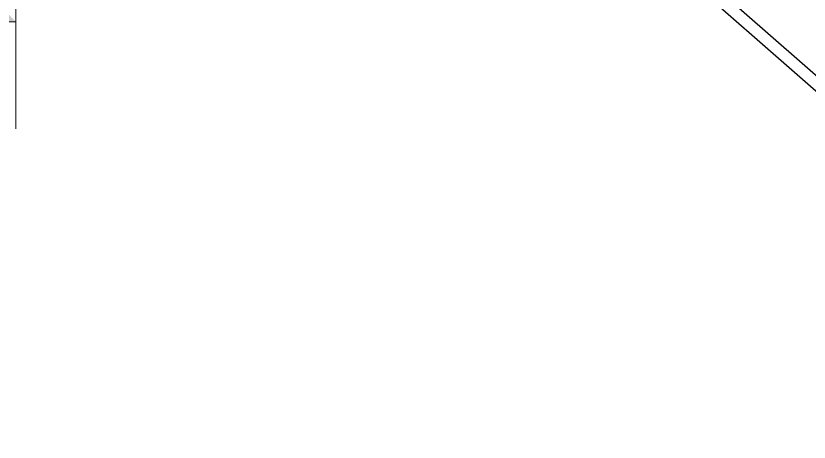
# Model space of a CAD drawing. Header units: metres. Extents: x -5 to 264, y -2 to 18.
# Drawn here: x 11.523 to 11.6242, y 13.5187 to 13.573 of the extents above; entities that cross this region are included whole.
import ezdxf

# ---------------------------------------------------------------- set-up
doc = ezdxf.new("R2010")
doc.units = ezdxf.units.M
for name, color, linetype, lineweight in [('A-ROOF', 7, 'Continuous', 9), ('A-ROOF-1', 7, 'Continuous', 25), ('S-BEAM', 7, 'Continuous', 5), ('S-BEAM-3', 7, 'Continuous', 15)]:
    doc.layers.add(name, color=color, linetype=linetype, lineweight=lineweight)
doc.layers.add('S-BEAM-2', color=7, linetype='Continuous', lineweight=5, true_color=0xaeaeae)

# ---------------------------------------------------------------- blocks, each defined once
blk = doc.blocks.new('Telhados 1 - Telhados 1-4018348-CORTE A_A')
at = {"layer": 'A-ROOF-1', "flags": 128}
for points in [[(12.59994, 13.58782), (12.53039, 13.52694), (12.45349, 13.47563), (12.37057, 13.43477), (12.28303, 13.40506), (12.19237, 13.38701), (12.10013, 13.38092), (12.00789, 13.38689), (11.9172, 13.40483), (11.82963, 13.43442), (11.74665, 13.47517), (11.66969, 13.52638), (11.60006, 13.58718)], [(11.59856, 13.58656), (11.66837, 13.52551), (11.74555, 13.47408), (11.82877, 13.43316), (11.91661, 13.40343), (12.00759, 13.38542), (12.10013, 13.37942), (12.19267, 13.38553), (12.28362, 13.40367), (12.37143, 13.4335), (12.4546, 13.47454), (12.53171, 13.52606), (12.60144, 13.5872)]]:
    blk.add_lwpolyline(points, dxfattribs=at)
blk = doc.blocks.new('MK_JOIST_R01 - MK_JOIST_36_-V56-CORTE A_A')
at = {"layer": 'S-BEAM-2'}
h = blk.add_hatch(color=256, dxfattribs=at)
h.paths.add_polyline_path([(0.67704, 12.10147), (0.67701, 12.10297), (0.67701, 12.10147)])
h.paths.add_polyline_path([(0.78561, 12.13315), (0.78711, 12.13315), (0.78561, 12.15504)])
h.paths.add_polyline_path([(0.6435, 12.10192), (0.6435, 12.10404), (0.61439, 12.13103)])
h.paths.add_polyline_path([(0.72299, 12.10297), (0.72149, 12.15803), (0.67701, 12.15654), (0.67851, 12.15654), (0.72149, 12.15654), (0.72296, 12.10297)])
h.paths.add_polyline_path([(0.67701, 13.62728), (0.67701, 13.62878), (0.64457, 13.62728)])
h.paths.add_polyline_path([(0.72299, 13.5722), (0.72149, 13.5737), (0.67851, 13.5737), (0.67851, 13.5722), (0.72149, 13.5722)])
h.paths.add_polyline_path([(0.78667, 13.5752), (0.78711, 13.5752), (0.78561, 13.5752)])
h.paths.add_polyline_path([(0.78561, 13.59709), (0.78667, 13.59816), (0.78455, 13.59816)])
at = {"layer": 'S-BEAM'}
blk.add_line((0.72299, 13.5722), (0.72299, 13.55855), dxfattribs=at)
at = {"layer": 'S-BEAM-3'}
for p, q in [((0.72299, 13.5722), (0.72299, 13.62728)), ((0.67701, 13.5722), (0.72299, 13.5722))]:
    blk.add_line(p, q, dxfattribs=at)

msp = doc.modelspace()

# ---------------------------------------------------------------- block references
at = {"layer": 'A-ROOF'}
msp.add_blockref('Telhados 1 - Telhados 1-4018348-CORTE A_A', (0, 0), dxfattribs=at)
at = {"layer": 'S-BEAM'}
msp.add_blockref('MK_JOIST_R01 - MK_JOIST_36_-V56-CORTE A_A', (10.8, 0), dxfattribs=at)

doc.saveas('drawing.dxf')
